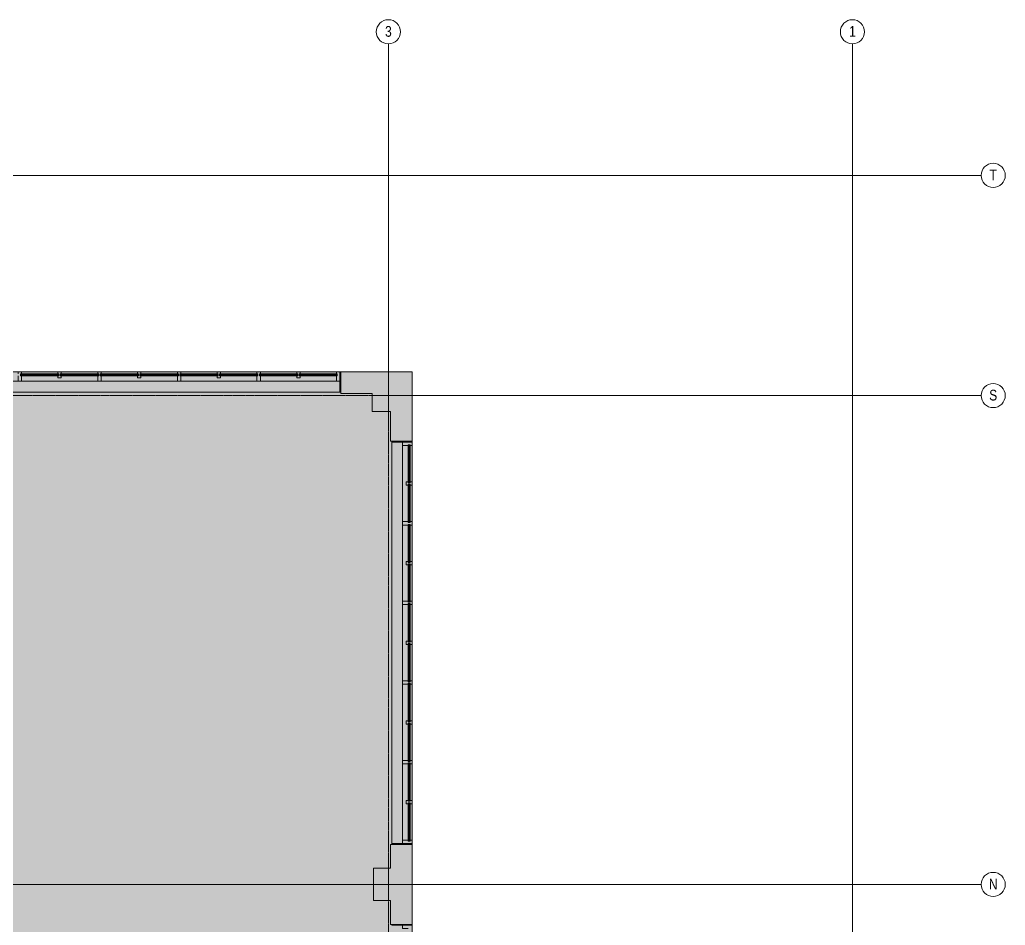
# Model space of a CAD drawing. Header units: inches. Extents: x -4451 to 2809, y -40 to 2719.
# Drawn here: x -627 to 107, y 1684 to 2359 of the extents above; entities that cross this region are included whole.
import ezdxf

# ---------------------------------------------------------------- set-up
doc = ezdxf.new("R2010")
doc.units = ezdxf.units.IN
doc.header["$MEASUREMENT"] = 0
doc.linetypes.add('IMPORT-CENTER2', pattern=[1.6875, 1.125, -0.1875, 0.1875, -0.1875])
doc.linetypes.add('IMPORT-CENTER2 _2_', pattern=[1.125, 0.75, -0.125, 0.125, -0.125])
for name, color, linetype, lineweight in [('7th Floor_dwg', 8, 'Continuous', 9), ('A-Bldg-Patt', 7, 'Continuous', 9), ('A-DETL-GENF', 92, 'Continuous', 9), ('A-DETL-THIN', 151, 'Continuous', 9), ('A-Glaz-Bldg', 7, 'Continuous', 9), ('A-Grid', 7, 'IMPORT-CENTER2', 9), ('A-Grid-Iden', 7, 'Continuous', 9), ('A-Wall-Bldg', 7, 'Continuous', 9), ('A-WALL-PATT', 111, 'Continuous', 18), ('core model_dwg', 8, 'Continuous', 9)]:
    doc.layers.add(name, color=color, linetype=linetype, lineweight=lineweight)
doc.styles.add('Arial', font='arial.ttf', dxfattribs={"width": 0.8, "height": 8})

# ---------------------------------------------------------------- blocks, each defined once
blk = doc.blocks.new('7th Floor_dwg-6970059-Level 07 DEMOLITION PLAN')
at = {"layer": 'A-Bldg-Patt'}
for points in [[(-350.47, 2045.08), (-334.47, 2045.08), (-334.47, 2096.71), (-387.53, 2096.71), (-387.53, 2080.71), (-364.09, 2080.71), (-364.09, 2067.08), (-350.47, 2067.08)], [(-341.1, 1685.08), (-334.47, 1685.08), (-334.47, 1744.71), (-350.47, 1744.71), (-350.47, 1726.9), (-363.09, 1726.9), (-363.09, 1702.9), (-350.47, 1702.9), (-350.47, 1685.08)]]:
    blk.add_hatch(color=256, dxfattribs=at).paths.add_polyline_path(points, flags=0)
at = {"layer": 'A-Glaz-Bldg'}
for p, q in [((-388.15, 2096.71), (-687.28, 2096.71)), ((-626.21, 2094.83), (-597.61, 2094.83)), ((-626.21, 2094.08), (-597.61, 2094.08)), ((-567.88, 2094.83), (-596.48, 2094.83)), ((-567.88, 2094.08), (-596.48, 2094.08)), ((-538.28, 2094.83), (-566.82, 2094.83)), ((-538.28, 2094.08), (-566.82, 2094.08)), ((-508.55, 2094.83), (-537.15, 2094.83)), ((-508.55, 2094.08), (-537.15, 2094.08)), ((-478.95, 2094.83), (-507.55, 2094.83)), ((-478.95, 2094.08), (-507.55, 2094.08)), ((-449.47, 2094.83), (-477.82, 2094.83)), ((-449.47, 2094.08), (-477.82, 2094.08)), ((-419.62, 2094.83), (-448.22, 2094.83)), ((-419.62, 2094.08), (-448.22, 2094.08)), ((-390.15, 2094.83), (-418.5, 2094.83)), ((-390.15, 2094.08), (-418.5, 2094.08)), ((-390.65, 2089.71), (-684.79, 2089.71)), ((-388.15, 2081.71), (-687.28, 2081.71)), ((-349.47, 2044.46), (-349.47, 1745.33)), ((-341.47, 2041.97), (-341.47, 1747.83)), ((-337.09, 2042.47), (-337.09, 2014.12)), ((-336.34, 2042.47), (-336.34, 2014.12)), ((-334.47, 2044.46), (-334.47, 1745.33)), ((-337.09, 2012.99), (-337.09, 1984.39)), ((-336.34, 2012.99), (-336.34, 1984.39)), ((-337.09, 1983.14), (-337.09, 1954.79)), ((-336.34, 1983.14), (-336.34, 1954.79)), ((-337.09, 1953.66), (-337.09, 1925.06)), ((-336.34, 1953.66), (-336.34, 1925.06)), ((-337.09, 1924.06), (-337.09, 1895.46)), ((-336.34, 1924.06), (-336.34, 1895.46)), ((-337.09, 1894.33), (-337.09, 1865.8)), ((-336.34, 1894.33), (-336.34, 1865.8)), ((-337.09, 1864.73), (-337.09, 1836.13)), ((-336.34, 1864.73), (-336.34, 1836.13)), ((-337.09, 1806.41), (-337.09, 1835.01)), ((-336.34, 1806.41), (-336.34, 1835.01)), ((-337.09, 1805.41), (-337.09, 1776.81)), ((-336.34, 1805.41), (-336.34, 1776.81)), ((-337.09, 1747.08), (-337.09, 1775.68)), ((-336.34, 1747.08), (-336.34, 1775.68))]:
    blk.add_line(p, q, dxfattribs=at)
at = {"layer": 'A-Glaz-Bldg', "flags": 128}
for points in [[(-390.65, 2096.71), (-684.79, 2096.71), (-684.79, 2095.21)], [(-627.96, 2093.71), (-627.96, 2089.71), (-625.46, 2089.71), (-625.46, 2093.71), (-626.14, 2093.71), (-626.14, 2095.21), (-625.46, 2095.21), (-625.46, 2096.71), (-627.96, 2096.71), (-627.96, 2095.21)], [(-597.61, 2095.21), (-626.21, 2095.21), (-626.21, 2093.71), (-597.61, 2093.71)], [(-595.75, 2093.71), (-596.48, 2093.71), (-596.48, 2095.21), (-595.79, 2095.21), (-595.79, 2096.71), (-598.29, 2096.71), (-598.29, 2095.21), (-597.61, 2095.21), (-597.61, 2093.71), (-598.29, 2093.71), (-598.29, 2092.3), (-595.79, 2092.3), (-595.79, 2093.71)], [(-596.48, 2095.21), (-567.88, 2095.21), (-567.88, 2093.71), (-596.48, 2093.71)], [(-568.63, 2093.71), (-568.63, 2089.71), (-566.13, 2089.71), (-566.13, 2093.71), (-566.82, 2093.71), (-566.82, 2095.21), (-566.13, 2095.21), (-566.13, 2096.71), (-568.63, 2096.71), (-568.63, 2095.21)], [(-566.82, 2095.21), (-538.28, 2095.21), (-538.28, 2093.71), (-566.82, 2093.71)], [(-539.01, 2093.71), (-538.28, 2093.71), (-538.28, 2095.21), (-538.97, 2095.21), (-538.97, 2096.71), (-536.47, 2096.71), (-536.47, 2095.21), (-537.15, 2095.21), (-537.15, 2093.71), (-536.42, 2093.71)], [(-536.47, 2093.71), (-536.47, 2092.3), (-538.97, 2092.3), (-538.97, 2093.71)], [(-537.15, 2095.21), (-508.55, 2095.21), (-508.55, 2093.71), (-537.15, 2093.71)], [(-506.8, 2095.21), (-506.8, 2096.71), (-509.3, 2096.71), (-509.3, 2095.21)], [(-509.3, 2093.71), (-509.3, 2089.71), (-506.8, 2089.71), (-506.8, 2093.71)], [(-479.68, 2093.71), (-478.95, 2093.71), (-507.55, 2093.71), (-507.55, 2095.21), (-478.95, 2095.21), (-478.95, 2093.71)], [(-477.09, 2093.71), (-477.82, 2093.71), (-477.82, 2095.21), (-477.14, 2095.21), (-477.14, 2096.71), (-479.64, 2096.71), (-479.64, 2095.21), (-478.95, 2095.21)], [(-477.14, 2093.71), (-477.14, 2092.3), (-479.64, 2092.3), (-479.64, 2093.71)], [(-477.82, 2095.21), (-449.47, 2095.21), (-449.47, 2093.71), (-477.82, 2093.71)], [(-447.47, 2095.21), (-447.47, 2096.71), (-449.97, 2096.71), (-449.97, 2095.21)], [(-449.97, 2093.71), (-449.97, 2089.71), (-447.47, 2089.71), (-447.47, 2093.71)], [(-420.35, 2093.71), (-419.62, 2093.71), (-448.22, 2093.71), (-448.22, 2095.21), (-419.62, 2095.21), (-419.62, 2093.71)], [(-417.76, 2093.71), (-418.5, 2093.71), (-418.5, 2095.21), (-417.81, 2095.21), (-417.81, 2096.71), (-420.31, 2096.71), (-420.31, 2095.21), (-419.62, 2095.21)], [(-417.81, 2093.71), (-417.81, 2092.3), (-420.31, 2092.3), (-420.31, 2093.71)], [(-418.5, 2095.21), (-390.15, 2095.21), (-390.15, 2093.71), (-418.5, 2093.71)], [(-390.65, 2095.21), (-390.65, 2096.71), (-388.15, 2096.71), (-388.15, 2089.71), (-390.65, 2089.71), (-390.65, 2093.71)], [(-335.97, 2041.97), (-334.47, 2041.97), (-334.47, 2044.47), (-341.47, 2044.47), (-341.47, 2041.97), (-337.47, 2041.97)], [(-335.97, 2014.12), (-335.97, 2042.47), (-337.47, 2042.47), (-337.47, 2014.12)], [(-334.47, 2041.97), (-334.47, 1747.83), (-335.97, 1747.83)], [(-337.47, 2014.8), (-338.88, 2014.8), (-338.88, 2012.3), (-337.47, 2012.3)], [(-337.47, 2014.85), (-337.47, 2014.12), (-335.97, 2014.12), (-335.97, 2014.8), (-334.47, 2014.8), (-334.47, 2012.3), (-335.97, 2012.3), (-335.97, 2012.99)], [(-337.47, 2012.26), (-337.47, 2012.99), (-337.47, 1984.39), (-335.97, 1984.39), (-335.97, 2012.99), (-337.47, 2012.99)], [(-337.47, 1982.64), (-341.47, 1982.64), (-341.47, 1985.14), (-337.47, 1985.14)], [(-335.97, 1954.79), (-335.97, 1983.14), (-337.47, 1983.14), (-337.47, 1954.79)], [(-335.97, 1985.14), (-334.47, 1985.14), (-334.47, 1982.64), (-335.97, 1982.64)], [(-337.47, 1955.48), (-338.88, 1955.48), (-338.88, 1952.98), (-337.47, 1952.98)], [(-337.47, 1955.52), (-337.47, 1954.79), (-335.97, 1954.79), (-335.97, 1955.48), (-334.47, 1955.48), (-334.47, 1952.98), (-335.97, 1952.98), (-335.97, 1953.66)], [(-337.47, 1952.93), (-337.47, 1953.66), (-337.47, 1925.06), (-335.97, 1925.06), (-335.97, 1953.66), (-337.47, 1953.66)], [(-337.47, 1923.31), (-341.47, 1923.31), (-341.47, 1925.81), (-337.47, 1925.81)], [(-335.97, 1895.46), (-335.97, 1924.06), (-337.47, 1924.06), (-337.47, 1895.46)], [(-335.97, 1925.81), (-334.47, 1925.81), (-334.47, 1923.31), (-335.97, 1923.31)], [(-337.47, 1896.15), (-338.88, 1896.15), (-338.88, 1893.65), (-337.47, 1893.65)], [(-337.47, 1893.6), (-337.47, 1894.33), (-335.97, 1894.33), (-335.97, 1893.65), (-334.47, 1893.65), (-334.47, 1896.15), (-335.97, 1896.15), (-335.97, 1895.46), (-337.47, 1895.46), (-337.47, 1896.19)], [(-335.97, 1865.8), (-335.97, 1894.33), (-337.47, 1894.33), (-337.47, 1865.8)], [(-337.47, 1863.98), (-341.47, 1863.98), (-341.47, 1866.48), (-337.47, 1866.48), (-337.47, 1865.8), (-335.97, 1865.8), (-335.97, 1866.48), (-334.47, 1866.48), (-334.47, 1863.98), (-335.97, 1863.98)], [(-335.97, 1836.13), (-335.97, 1864.73), (-337.47, 1864.73), (-337.47, 1836.13)], [(-337.47, 1836.86), (-337.47, 1836.13), (-335.97, 1836.13), (-335.97, 1836.82), (-334.47, 1836.82), (-334.47, 1834.32), (-335.97, 1834.32), (-335.97, 1835.01), (-337.47, 1835.01), (-337.47, 1834.32), (-338.88, 1834.32), (-338.88, 1836.82), (-337.47, 1836.82)], [(-335.97, 1835.01), (-335.97, 1806.41), (-337.47, 1806.41), (-337.47, 1835.01)], [(-337.47, 1804.66), (-341.47, 1804.66), (-341.47, 1807.16), (-337.47, 1807.16), (-337.47, 1806.47), (-335.97, 1806.47), (-335.97, 1807.16), (-334.47, 1807.16), (-334.47, 1804.66), (-335.97, 1804.66)], [(-335.97, 1776.81), (-335.97, 1805.41), (-337.47, 1805.41), (-337.47, 1776.81)], [(-337.47, 1777.54), (-337.47, 1776.81), (-335.97, 1776.81), (-335.97, 1777.49), (-334.47, 1777.49), (-334.47, 1774.99), (-335.97, 1774.99), (-335.97, 1775.68), (-337.47, 1775.68), (-337.47, 1774.99), (-338.88, 1774.99), (-338.88, 1777.49), (-337.47, 1777.49)], [(-335.97, 1775.68), (-335.97, 1747.08), (-337.47, 1747.08), (-337.47, 1775.68)], [(-334.47, 1747.83), (-334.47, 1745.33), (-341.47, 1745.33), (-341.47, 1747.83), (-337.47, 1747.83)], [(-334.47, 1681.97), (-334.47, 1684.47), (-341.47, 1684.47), (-341.47, 1681.97), (-337.47, 1681.97)]]:
    blk.add_lwpolyline(points, dxfattribs=at)
at = {"layer": 'A-Grid'}
for p, q in [((-352.09, 2096.71), (-352.09, 2341.04)), ((-6.47, 1037.9), (-6.47, 2341.04)), ((89.38, 2243.08), (-2865.72, 2243.08)), ((-352.09, 2067.08), (-352.09, 2096.71)), ((-364.09, 2079.08), (-705.72, 2079.08)), ((-334.47, 2079.08), (-364.09, 2079.08)), ((89.38, 2079.08), (-334.47, 2079.08)), ((-352.09, 1726.9), (-352.09, 2067.08)), ((-352.09, 1702.9), (-352.09, 1726.9)), ((-363.09, 1714.9), (-672.38, 1714.9)), ((-334.47, 1714.9), (-363.09, 1714.9)), ((89.38, 1714.9), (-334.47, 1714.9)), ((-352.09, 1366.9), (-352.09, 1702.9))]:
    blk.add_line(p, q, dxfattribs=at)
at = {"layer": 'A-Grid-Iden'}
for centre in [(-352.09, 2350.04), (-6.47, 2350.04), (98.38, 2243.08), (98.38, 2079.08), (98.38, 1714.9)]:
    blk.add_circle(centre, 9, dxfattribs=at)
at = {"layer": 'A-Wall-Bldg'}
for p, q in [((-387.53, 2080.71), (-387.53, 2096.71)), ((-387.53, 2096.71), (-334.47, 2096.71)), ((-334.47, 2096.71), (-387.53, 2096.71)), ((-387.53, 2096.71), (-387.53, 2080.71)), ((-334.47, 2096.71), (-334.47, 2045.08)), ((-387.53, 2080.71), (-364.09, 2080.71)), ((-364.09, 2080.71), (-364.09, 2067.08)), ((-364.09, 2067.08), (-364.09, 2080.71)), ((-364.09, 2067.08), (-350.47, 2067.08)), ((-350.47, 2067.08), (-364.09, 2067.08)), ((-350.47, 2067.08), (-350.47, 2045.08)), ((-350.47, 2045.08), (-350.47, 2067.08)), ((-350.47, 2045.08), (-334.47, 2045.08)), ((-334.47, 2045.08), (-350.47, 2045.08)), ((-334.47, 2045.08), (-349.47, 2045.08)), ((-349.47, 2045.08), (-349.47, 2044.46)), ((-334.47, 1744.71), (-350.47, 1744.71)), ((-350.47, 1744.71), (-350.47, 1726.9)), ((-350.47, 1726.9), (-350.47, 1744.71)), ((-350.47, 1744.71), (-334.47, 1744.71)), ((-349.47, 1744.71), (-334.47, 1744.71)), ((-334.47, 1744.71), (-334.47, 1745.33)), ((-334.47, 1744.71), (-334.47, 1685.08)), ((-363.09, 1702.9), (-363.09, 1726.9)), ((-363.09, 1726.9), (-350.47, 1726.9)), ((-363.09, 1726.9), (-363.09, 1702.9)), ((-350.47, 1702.9), (-363.09, 1702.9)), ((-350.47, 1702.9), (-350.47, 1685.08)), ((-350.47, 1685.08), (-350.47, 1702.9)), ((-350.47, 1685.08), (-334.47, 1685.08)), ((-334.47, 1685.08), (-350.47, 1685.08)), ((-334.47, 1685.08), (-349.47, 1685.08)), ((-349.47, 1685.08), (-349.47, 1684.46))]:
    blk.add_line(p, q, dxfattribs=at)
at = {"layer": 'A-Wall-Bldg', "flags": 128}
for points in [[(-387.53, 2081.71), (-388.15, 2081.71), (-388.15, 2096.71), (-387.53, 2096.71)], [(-387.53, 2096.71), (-334.47, 2096.71), (-334.47, 2045.08), (-350.47, 2045.08), (-350.47, 2067.08), (-364.09, 2067.08), (-364.09, 2080.71), (-387.53, 2080.71), (-387.53, 2096.71), (-387.53, 2081.71)], [(-334.47, 2045.08), (-334.47, 2096.71), (-387.53, 2096.71), (-387.53, 2080.71), (-364.09, 2080.71), (-387.53, 2080.71)], [(-364.09, 2080.71), (-364.09, 2067.08), (-350.47, 2067.08), (-350.47, 2045.08), (-334.47, 2045.08), (-334.47, 2096.71)], [(-349.47, 2044.46), (-334.47, 2044.46), (-334.47, 2045.08)], [(-363.09, 1702.9), (-350.47, 1702.9), (-350.47, 1685.08), (-334.47, 1685.08), (-334.47, 1744.71)], [(-334.47, 1685.08), (-334.47, 1744.71), (-350.47, 1744.71), (-350.47, 1726.9), (-363.09, 1726.9)], [(-334.47, 1745.33), (-349.47, 1745.33), (-349.47, 1744.71)], [(-350.47, 1726.9), (-363.09, 1726.9), (-363.09, 1702.9), (-350.47, 1702.9)], [(-349.47, 1684.46), (-334.47, 1684.46), (-334.47, 1685.08)]]:
    blk.add_lwpolyline(points, dxfattribs=at)
blk.add_lwpolyline([(-334.47, 1744.71), (-334.47, 1685.08), (-350.47, 1685.08), (-350.47, 1702.9), (-363.09, 1702.9), (-363.09, 1726.9), (-350.47, 1726.9), (-350.47, 1744.71)], close=True, dxfattribs=at)
at = {"layer": 'A-WALL-PATT', "color": 7, "lineweight": 9}
for p, q in [((-388.15, 2081.71), (-388.15, 2096.71)), ((-387.53, 2081.71), (-387.53, 2096.71)), ((-349.47, 2045.08), (-334.47, 2045.08)), ((-349.47, 2044.46), (-334.47, 2044.46)), ((-349.47, 1745.33), (-334.47, 1745.33)), ((-349.47, 1744.71), (-334.47, 1744.71)), ((-349.47, 1685.08), (-334.47, 1685.08))]:
    blk.add_line(p, q, dxfattribs=at)
at = {"layer": 'A-Grid-Iden', "char_height": 8, "attachment_point": 2, "line_spacing_factor": 0.941778, "style": 'Arial'}
for s, insert, width in [('3', (-352.09, 2354.34), 5.8763), ('1', (-6.47, 2354.34), 5.8763), ('T', (98.38, 2247.38), 6.4639), ('S', (98.38, 2083.38), 7.0516), ('N', (98.38, 1719.19), 7.6392)]:
    blk.add_mtext(s, dxfattribs=dict(at, insert=insert, width=width))
blk = doc.blocks.new('core model_dwg_1300 Eye - 5th Floor-6996771-Level 07 DEMOLITION PLAN')
at = {"layer": 'A-Glaz-Bldg'}
for p, q in [((-388.15, 2096.71), (-687.28, 2096.71)), ((-626.21, 2094.83), (-597.61, 2094.83)), ((-626.21, 2094.08), (-597.61, 2094.08)), ((-567.88, 2094.83), (-596.48, 2094.83)), ((-567.88, 2094.08), (-596.48, 2094.08)), ((-538.28, 2094.83), (-566.82, 2094.83)), ((-538.28, 2094.08), (-566.82, 2094.08)), ((-508.55, 2094.83), (-537.15, 2094.83)), ((-508.55, 2094.08), (-537.15, 2094.08)), ((-478.95, 2094.83), (-507.55, 2094.83)), ((-478.95, 2094.08), (-507.55, 2094.08)), ((-449.47, 2094.83), (-477.82, 2094.83)), ((-449.47, 2094.08), (-477.82, 2094.08)), ((-419.62, 2094.83), (-448.22, 2094.83)), ((-419.62, 2094.08), (-448.22, 2094.08)), ((-390.15, 2094.83), (-418.5, 2094.83)), ((-390.15, 2094.08), (-418.5, 2094.08)), ((-390.65, 2089.71), (-684.79, 2089.71)), ((-388.15, 2081.71), (-687.28, 2081.71)), ((-349.47, 2044.46), (-349.47, 1745.33)), ((-341.47, 2041.97), (-341.47, 1747.83)), ((-337.09, 2042.47), (-337.09, 2014.12)), ((-336.34, 2042.47), (-336.34, 2014.12)), ((-334.47, 2044.46), (-334.47, 1745.33)), ((-337.09, 2012.99), (-337.09, 1984.39)), ((-336.34, 2012.99), (-336.34, 1984.39)), ((-337.09, 1983.14), (-337.09, 1954.79)), ((-336.34, 1983.14), (-336.34, 1954.79)), ((-337.09, 1953.66), (-337.09, 1925.06)), ((-336.34, 1953.66), (-336.34, 1925.06)), ((-337.09, 1924.06), (-337.09, 1895.46)), ((-336.34, 1924.06), (-336.34, 1895.46)), ((-337.09, 1894.33), (-337.09, 1865.8)), ((-336.34, 1894.33), (-336.34, 1865.8)), ((-337.09, 1864.73), (-337.09, 1836.13)), ((-336.34, 1864.73), (-336.34, 1836.13)), ((-337.09, 1806.41), (-337.09, 1835.01)), ((-336.34, 1806.41), (-336.34, 1835.01)), ((-337.09, 1805.41), (-337.09, 1776.81)), ((-336.34, 1805.41), (-336.34, 1776.81)), ((-337.09, 1747.08), (-337.09, 1775.68)), ((-336.34, 1747.08), (-336.34, 1775.68))]:
    blk.add_line(p, q, dxfattribs=at)
at = {"layer": 'A-Glaz-Bldg', "flags": 128}
for points in [[(-390.65, 2096.71), (-684.79, 2096.71), (-684.79, 2095.21)], [(-627.96, 2093.71), (-627.96, 2089.71), (-625.46, 2089.71), (-625.46, 2093.71), (-626.14, 2093.71), (-626.14, 2095.21), (-625.46, 2095.21), (-625.46, 2096.71), (-627.96, 2096.71), (-627.96, 2095.21)], [(-597.61, 2095.21), (-626.21, 2095.21), (-626.21, 2093.71), (-597.61, 2093.71)], [(-595.79, 2093.71), (-595.79, 2092.3), (-598.29, 2092.3), (-598.29, 2093.71), (-597.61, 2093.71), (-597.61, 2095.21), (-598.29, 2095.21), (-598.29, 2096.71), (-595.79, 2096.71), (-595.79, 2095.21), (-596.48, 2095.21), (-596.48, 2093.71), (-595.75, 2093.71)], [(-596.48, 2095.21), (-567.88, 2095.21), (-567.88, 2093.71), (-596.48, 2093.71)], [(-568.63, 2093.71), (-568.63, 2089.71), (-566.13, 2089.71), (-566.13, 2093.71), (-566.82, 2093.71), (-566.82, 2095.21), (-566.13, 2095.21), (-566.13, 2096.71), (-568.63, 2096.71), (-568.63, 2095.21)], [(-566.82, 2095.21), (-538.28, 2095.21), (-538.28, 2093.71), (-566.82, 2093.71)], [(-539.01, 2093.71), (-538.28, 2093.71), (-538.28, 2095.21), (-538.97, 2095.21), (-538.97, 2096.71), (-536.47, 2096.71), (-536.47, 2095.21), (-537.15, 2095.21), (-537.15, 2093.71), (-536.42, 2093.71)], [(-536.47, 2093.71), (-536.47, 2092.3), (-538.97, 2092.3), (-538.97, 2093.71)], [(-537.15, 2095.21), (-508.55, 2095.21), (-508.55, 2093.71), (-537.15, 2093.71)], [(-506.8, 2095.21), (-506.8, 2096.71), (-509.3, 2096.71), (-509.3, 2095.21)], [(-509.3, 2093.71), (-509.3, 2089.71), (-506.8, 2089.71), (-506.8, 2093.71)], [(-479.68, 2093.71), (-478.95, 2093.71), (-507.55, 2093.71), (-507.55, 2095.21), (-478.95, 2095.21), (-478.95, 2093.71)], [(-477.09, 2093.71), (-477.82, 2093.71), (-477.82, 2095.21), (-477.14, 2095.21), (-477.14, 2096.71), (-479.64, 2096.71), (-479.64, 2095.21), (-478.95, 2095.21)], [(-477.14, 2093.71), (-477.14, 2092.3), (-479.64, 2092.3), (-479.64, 2093.71)], [(-477.82, 2095.21), (-449.47, 2095.21), (-449.47, 2093.71), (-477.82, 2093.71)], [(-447.47, 2095.21), (-447.47, 2096.71), (-449.97, 2096.71), (-449.97, 2095.21)], [(-449.97, 2093.71), (-449.97, 2089.71), (-447.47, 2089.71), (-447.47, 2093.71)], [(-420.35, 2093.71), (-419.62, 2093.71), (-448.22, 2093.71), (-448.22, 2095.21), (-419.62, 2095.21), (-419.62, 2093.71)], [(-417.76, 2093.71), (-418.5, 2093.71), (-418.5, 2095.21), (-417.81, 2095.21), (-417.81, 2096.71), (-420.31, 2096.71), (-420.31, 2095.21), (-419.62, 2095.21)], [(-417.81, 2093.71), (-417.81, 2092.3), (-420.31, 2092.3), (-420.31, 2093.71)], [(-418.5, 2095.21), (-390.15, 2095.21), (-390.15, 2093.71), (-418.5, 2093.71)], [(-390.65, 2095.21), (-390.65, 2096.71), (-388.15, 2096.71), (-388.15, 2089.71), (-390.65, 2089.71), (-390.65, 2093.71)], [(-335.97, 2041.97), (-334.47, 2041.97), (-334.47, 2044.47), (-341.47, 2044.47), (-341.47, 2041.97), (-337.47, 2041.97)], [(-335.97, 2014.12), (-335.97, 2042.47), (-337.47, 2042.47), (-337.47, 2014.12)], [(-334.47, 2041.97), (-334.47, 1747.83), (-335.97, 1747.83)], [(-337.47, 2014.8), (-338.88, 2014.8), (-338.88, 2012.3), (-337.47, 2012.3)], [(-337.47, 2014.85), (-337.47, 2014.12), (-335.97, 2014.12), (-335.97, 2014.8), (-334.47, 2014.8), (-334.47, 2012.3), (-335.97, 2012.3), (-335.97, 2012.99)], [(-337.47, 2012.26), (-337.47, 2012.99), (-337.47, 1984.39), (-335.97, 1984.39), (-335.97, 2012.99), (-337.47, 2012.99)], [(-337.47, 1982.64), (-341.47, 1982.64), (-341.47, 1985.14), (-337.47, 1985.14)], [(-335.97, 1954.79), (-335.97, 1983.14), (-337.47, 1983.14), (-337.47, 1954.79)], [(-335.97, 1985.14), (-334.47, 1985.14), (-334.47, 1982.64), (-335.97, 1982.64)], [(-337.47, 1955.48), (-338.88, 1955.48), (-338.88, 1952.98), (-337.47, 1952.98)], [(-337.47, 1955.52), (-337.47, 1954.79), (-335.97, 1954.79), (-335.97, 1955.48), (-334.47, 1955.48), (-334.47, 1952.98), (-335.97, 1952.98), (-335.97, 1953.66)], [(-337.47, 1952.93), (-337.47, 1953.66), (-337.47, 1925.06), (-335.97, 1925.06), (-335.97, 1953.66), (-337.47, 1953.66)], [(-337.47, 1923.31), (-341.47, 1923.31), (-341.47, 1925.81), (-337.47, 1925.81)], [(-335.97, 1895.46), (-335.97, 1924.06), (-337.47, 1924.06), (-337.47, 1895.46)], [(-335.97, 1925.81), (-334.47, 1925.81), (-334.47, 1923.31), (-335.97, 1923.31)], [(-337.47, 1896.15), (-338.88, 1896.15), (-338.88, 1893.65), (-337.47, 1893.65)], [(-337.47, 1893.6), (-337.47, 1894.33), (-335.97, 1894.33), (-335.97, 1893.65), (-334.47, 1893.65), (-334.47, 1896.15), (-335.97, 1896.15), (-335.97, 1895.46), (-337.47, 1895.46), (-337.47, 1896.19)], [(-335.97, 1865.8), (-335.97, 1894.33), (-337.47, 1894.33), (-337.47, 1865.8)], [(-337.47, 1863.98), (-341.47, 1863.98), (-341.47, 1866.48), (-337.47, 1866.48), (-337.47, 1865.8), (-335.97, 1865.8), (-335.97, 1866.48), (-334.47, 1866.48), (-334.47, 1863.98), (-335.97, 1863.98)], [(-335.97, 1836.13), (-335.97, 1864.73), (-337.47, 1864.73), (-337.47, 1836.13)], [(-337.47, 1836.82), (-338.88, 1836.82), (-338.88, 1834.32), (-337.47, 1834.32), (-337.47, 1835.01), (-335.97, 1835.01), (-335.97, 1834.32), (-334.47, 1834.32), (-334.47, 1836.82), (-335.97, 1836.82), (-335.97, 1836.13), (-337.47, 1836.13), (-337.47, 1836.86)], [(-335.97, 1835.01), (-335.97, 1806.41), (-337.47, 1806.41), (-337.47, 1835.01)], [(-337.47, 1804.66), (-341.47, 1804.66), (-341.47, 1807.16), (-337.47, 1807.16), (-337.47, 1806.47), (-335.97, 1806.47), (-335.97, 1807.16), (-334.47, 1807.16), (-334.47, 1804.66), (-335.97, 1804.66)], [(-335.97, 1776.81), (-335.97, 1805.41), (-337.47, 1805.41), (-337.47, 1776.81)], [(-337.47, 1777.49), (-338.88, 1777.49), (-338.88, 1774.99), (-337.47, 1774.99), (-337.47, 1775.68), (-335.97, 1775.68), (-335.97, 1774.99), (-334.47, 1774.99), (-334.47, 1777.49), (-335.97, 1777.49), (-335.97, 1776.81), (-337.47, 1776.81), (-337.47, 1777.54)], [(-335.97, 1775.68), (-335.97, 1747.08), (-337.47, 1747.08), (-337.47, 1775.68)], [(-334.47, 1747.83), (-334.47, 1745.33), (-341.47, 1745.33), (-341.47, 1747.83), (-337.47, 1747.83)], [(-334.47, 1681.97), (-334.47, 1684.47), (-341.47, 1684.47), (-341.47, 1681.97), (-337.47, 1681.97)]]:
    blk.add_lwpolyline(points, dxfattribs=at)
at = {"layer": 'A-Grid', "linetype": 'IMPORT-CENTER2 _2_'}
for p, q in [((-352.09, 862.21), (-352.09, 2341.04)), ((-6.47, 1037.9), (-6.47, 2341.04)), ((89.38, 2243.08), (-3725.57, 2243.08)), ((89.38, 2079.08), (-2865.66, 2079.08)), ((89.38, 1714.9), (-672.38, 1714.9))]:
    blk.add_line(p, q, dxfattribs=at)
at = {"layer": 'A-Grid-Iden'}
for centre in [(-352.09, 2350.04), (-6.47, 2350.04), (98.38, 2243.08), (98.38, 2079.08), (98.38, 1714.9)]:
    blk.add_circle(centre, 9, dxfattribs=at)
at = {"layer": 'A-Wall-Bldg'}
for p, q in [((-334.47, 2096.71), (-334.47, 2045.08)), ((-387.53, 2080.71), (-364.09, 2080.71)), ((-364.09, 2067.08), (-350.47, 2067.08)), ((-350.47, 2045.08), (-350.47, 2067.08)), ((-350.47, 2067.08), (-350.47, 2045.08)), ((-350.47, 2045.08), (-334.47, 2045.08)), ((-334.47, 2045.08), (-350.47, 2045.08)), ((-350.47, 1744.71), (-350.47, 1726.9)), ((-350.47, 1726.9), (-363.09, 1726.9)), ((-350.47, 1702.9), (-363.09, 1702.9))]:
    blk.add_line(p, q, dxfattribs=at)
at = {"layer": 'A-Wall-Bldg', "flags": 128}
for points in [[(-387.53, 2080.71), (-387.53, 2096.71), (-334.47, 2096.71), (-334.47, 2045.08)], [(-334.47, 2096.71), (-387.53, 2096.71), (-387.53, 2080.71), (-364.09, 2080.71), (-364.09, 2067.08)], [(-350.47, 2067.08), (-364.09, 2067.08), (-364.09, 2080.71)], [(-334.47, 1744.71), (-350.47, 1744.71), (-350.47, 1726.9), (-363.09, 1726.9), (-363.09, 1702.9)], [(-350.47, 1744.71), (-334.47, 1744.71), (-334.47, 1685.08), (-350.47, 1685.08)], [(-350.47, 1702.9), (-350.47, 1685.08), (-334.47, 1685.08), (-334.47, 1744.71)], [(-350.47, 1685.08), (-350.47, 1702.9), (-363.09, 1702.9), (-363.09, 1726.9)]]:
    blk.add_lwpolyline(points, dxfattribs=at)
for points in [[(-334.47, 1745.33), (-349.47, 1745.33), (-349.47, 1744.71), (-334.47, 1744.71)], [(-349.47, 1684.46), (-334.47, 1684.46), (-334.47, 1685.08), (-349.47, 1685.08)]]:
    blk.add_lwpolyline(points, close=True, dxfattribs=at)
at = {"layer": 'A-WALL-PATT', "color": 7, "lineweight": 9}
for p, q in [((-349.47, 1745.33), (-334.47, 1745.33)), ((-334.47, 1744.71), (-349.47, 1744.71)), ((-349.47, 1685.08), (-334.47, 1685.08))]:
    blk.add_line(p, q, dxfattribs=at)
at = {"layer": 'A-Grid-Iden', "char_height": 8, "attachment_point": 2, "line_spacing_factor": 0.941778, "style": 'Arial'}
for s, insert, width in [('3', (-352.09, 2354.34), 5.8763), ('1', (-6.47, 2354.34), 5.8763), ('T', (98.38, 2247.38), 6.4639), ('S', (98.38, 2083.38), 7.0516), ('N', (98.38, 1719.19), 7.6392)]:
    blk.add_mtext(s, dxfattribs=dict(at, insert=insert, width=width))
blk = doc.blocks.new('core model_dwg-6996768-Level 07 DEMOLITION PLAN')
blk.add_blockref('core model_dwg_1300 Eye - 5th Floor-6996771-Level 07 DEMOLITION PLAN', (0, 0))

msp = doc.modelspace()

# ---------------------------------------------------------------- hatches: boundary and pattern name
at = {"layer": 'A-DETL-GENF'}
h = msp.add_hatch(color=9, dxfattribs=at)
h.paths.add_polyline_path([(-46.99, 364.9), (17.53, 364.9), (17.53, 682.08), (1.53, 682.08), (1.53, 699.9), (-11.09, 699.9), (-11.09, 723.9), (1.53, 723.9), (1.53, 741.71), (17.53, 741.71), (17.53, 1043.71), (-295.09, 1043.71), (-295.09, 1026.58), (-295.24, 1026.23), (-295.59, 1026.08), (-336.59, 1026.08), (-336.59, 1010.58), (-367.41, 1010.58), (-367.41, 1041.58), (-352.09, 1041.58), (-352.09, 1083.08), (-334.47, 1083.08), (-334.47, 1325.08), (-350.47, 1325.08), (-350.47, 1342.9), (-363.09, 1342.9), (-363.09, 1366.9), (-350.47, 1366.9), (-350.47, 1384.71), (-334.47, 1384.71), (-334.47, 1685.08), (-350.47, 1685.08), (-350.47, 1702.9), (-363.09, 1702.9), (-363.09, 1726.9), (-350.47, 1726.9), (-350.47, 1744.71), (-334.47, 1744.71), (-334.47, 2045.08), (-350.47, 2045.08), (-350.47, 2067.08), (-364.09, 2067.08), (-364.09, 2080.71), (-387.53, 2080.71), (-387.53, 2096.71), (-687.9, 2096.71), (-687.9, 1934.23), (-653.72, 1934.23), (-653.72, 1008.9), (-717.72, 1008.9), (-717.72, 1012.9), (-657.72, 1012.9), (-657.72, 1930.23), (-691.9, 1930.23), (-691.9, 2080.71), (-705.72, 2080.71), (-705.72, 2068.08), (-729.72, 2068.08), (-729.72, 2080.71), (-747.53, 2080.71), (-747.53, 2096.71), (-1047.9, 2096.71), (-1047.9, 2080.71), (-1065.72, 2080.71), (-1065.72, 2068.08), (-1089.72, 2068.08), (-1089.72, 2080.71), (-1107.53, 2080.71), (-1107.53, 2096.71), (-1414.47, 2096.71), (-1414.47, 2080.71), (-1437.9, 2080.71), (-1437.9, 2061.08), (-1467.53, 2061.08), (-1467.53, 1854.9), (-2127.9, 1854.9), (-2127.9, 2061.08), (-2157.53, 2061.08), (-2157.53, 2080.71), (-2180.97, 2080.71), (-2180.97, 2096.71), (-2487.9, 2096.71), (-2487.9, 2080.71), (-2505.72, 2080.71), (-2505.72, 2068.08), (-2529.72, 2068.08), (-2529.72, 2080.71), (-2547.53, 2080.71), (-2547.53, 2096.71), (-2860.09, 2096.71), (-2860.09, 2260.21), (-3613.29, 2260.21), (-3613.29, 1886.27), (-3565.29, 1886.27), (-3565.29, 1702.15), (-3538.29, 1702.15), (-3538.29, 1641.65), (-3565.29, 1641.65), (-3565.29, 1462.15), (-3538.29, 1462.15), (-3538.29, 1401.65), (-3565.29, 1401.65), (-3565.29, 1222.15), (-3538.29, 1222.15), (-3538.29, 1161.65), (-3565.29, 1161.65), (-3565.29, 982.15), (-3538.29, 982.15), (-3538.29, 921.65), (-3565.29, 921.65), (-3565.29, 737.52), (-3613.29, 737.52), (-3613.29, 364.9), (-3212.09, 364.9), (-3212.09, 412.9), (-3027.97, 412.9), (-3027.97, 439.9), (-2967.47, 439.9), (-2967.47, 412.9), (-2787.97, 412.9), (-2787.97, 439.9), (-2727.47, 439.9), (-2727.47, 412.9), (-2547.97, 412.9), (-2547.97, 439.9), (-2487.47, 439.9), (-2487.47, 412.9), (-2307.97, 412.9), (-2307.97, 439.9), (-2247.47, 439.9), (-2247.47, 412.9), (-2067.97, 412.9), (-2067.97, 439.9), (-2007.47, 439.9), (-2007.47, 412.9), (-1827.97, 412.9), (-1827.97, 439.9), (-1767.47, 439.9), (-1767.47, 412.9), (-1587.97, 412.9), (-1587.97, 439.9), (-1527.47, 439.9), (-1527.47, 412.9), (-1347.97, 412.9), (-1347.97, 439.9), (-1287.47, 439.9), (-1287.47, 412.9), (-1107.97, 412.9), (-1107.97, 439.9), (-1047.47, 439.9), (-1047.47, 412.9), (-867.97, 412.9), (-867.97, 439.9), (-807.47, 439.9), (-807.47, 412.9), (-627.97, 412.9), (-627.97, 439.9), (-567.47, 439.9), (-567.47, 412.9), (-383.34, 412.9), (-383.34, 364.9), (-48.49, 364.9)], flags=0)
h.paths.add_polyline_path([(-3584.77, 369.4), (-3608.77, 369.4), (-3608.77, 393.4), (-3584.77, 393.4), (-3584.77, 378.52)], flags=0)
h.paths.add_polyline_path([(-10.97, 376.27), (-10.97, 400.27), (13.03, 400.27), (13.03, 376.27)], flags=0)
h.paths.add_polyline_path([(-345.72, 378.52), (-369.72, 378.52), (-369.72, 429.9), (-345.72, 429.9), (-345.72, 408.39)], flags=0)
h.paths.add_polyline_path([(-3249.72, 378.52), (-3249.72, 429.9), (-3225.72, 429.9), (-3225.72, 378.52)], flags=0)
h.paths.add_polyline_path([(-3599.66, 699.9), (-3599.66, 723.9), (-3548.29, 723.9), (-3548.29, 699.9), (-3570.14, 699.9)], flags=0)
h.paths.add_polyline_path([(-345.72, 778.9), (-369.72, 778.9), (-369.72, 802.9), (-345.72, 802.9)], flags=0)
h.paths.add_polyline_path([(-1799.72, 778.9), (-1809.72, 778.9), (-1809.72, 802.9), (-1785.72, 802.9), (-1785.72, 778.9), (-1795.72, 778.9)], flags=0)
h.paths.add_polyline_path([(-1569.72, 778.9), (-1569.72, 802.9), (-1545.72, 802.9), (-1545.72, 778.9)], flags=0)
h.paths.add_polyline_path([(-2517.72, 778.9), (-2541.72, 778.9), (-2541.72, 802.9), (-2517.72, 802.9)], flags=0)
h.paths.add_polyline_path([(-2877.72, 778.9), (-2877.72, 802.9), (-2853.72, 802.9), (-2853.72, 778.9)], flags=0)
h.paths.add_polyline_path([(-2049.72, 778.9), (-2049.72, 802.9), (-2025.72, 802.9), (-2025.72, 778.9)], flags=0)
h.paths.add_polyline_path([(-741.72, 778.9), (-741.72, 802.9), (-717.72, 802.9), (-717.72, 778.9)], flags=0)
h.paths.add_polyline_path([(-1321.72, 778.9), (-1321.72, 802.9), (-1297.72, 802.9), (-1297.72, 778.9)], flags=0)
h.paths.add_polyline_path([(-2297.72, 778.9), (-2297.72, 802.9), (-2273.72, 802.9), (-2273.72, 778.9)], flags=0)
h.paths.add_polyline_path([(-1053.72, 778.9), (-1077.72, 778.9), (-1077.72, 802.9), (-1053.72, 802.9)], flags=0)
h.paths.add_polyline_path([(-3211.97, 778.9), (-3211.97, 802.9), (-3187.97, 802.9), (-3187.97, 778.9)], flags=0)
h.paths.add_polyline_path([(-2541.72, 941.4), (-2877.72, 941.4), (-2877.72, 1015.27), (-2878.47, 1015.27), (-2878.47, 1016.77), (-2876.97, 1016.77), (-2876.97, 1017.27), (-2875.47, 1017.27), (-2875.47, 1016.77), (-2873.47, 1016.77), (-2873.47, 1015.27), (-2874.22, 1015.27), (-2874.22, 1012.9), (-2850.22, 1012.9), (-2850.22, 988.9), (-2874.22, 988.9), (-2874.22, 944.9), (-2748.22, 944.9), (-2748.22, 1072.9), (-2874.22, 1072.9), (-2874.22, 1054.52), (-2873.47, 1054.52), (-2873.47, 1053.02), (-2875.47, 1053.02), (-2875.47, 1052.52), (-2876.97, 1052.52), (-2876.97, 1053.02), (-2878.47, 1053.02), (-2878.47, 1054.52), (-2877.72, 1054.52), (-2877.72, 1080.9), (-2517.72, 1080.9), (-2517.72, 941.4), (-2529.72, 941.4)], flags=0)
h.paths.add_polyline_path([(-2541.72, 944.9), (-2529.72, 944.9), (-2529.72, 967.9), (-2532.47, 967.9), (-2532.47, 972.4), (-2735.97, 972.4), (-2735.97, 945.15), (-2736.22, 945.15), (-2736.22, 944.9), (-2735.97, 944.9)], flags=0)
h.paths.add_polyline_path([(-847.22, 945.15), (-859.47, 945.15), (-859.47, 981.15), (-847.22, 981.15), (-847.22, 955.77)], flags=0)
h.paths.add_polyline_path([(-1075.22, 967.9), (-1075.22, 1003.9), (-1062.97, 1003.9), (-1062.97, 967.9)], flags=0)
h.paths.add_polyline_path([(-2532.47, 975.9), (-2532.47, 1003.9), (-2529.72, 1003.9), (-2529.72, 1042.4), (-2532.47, 1042.4), (-2532.47, 1072.9), (-2735.97, 1072.9), (-2735.97, 1036.9), (-2736.22, 1036.9), (-2736.22, 981.15), (-2735.97, 981.15), (-2735.97, 975.9), (-2693.6, 975.9)], flags=0)
h.paths.add_polyline_path([(-745.22, 988.9), (-745.22, 1012.9), (-721.22, 1012.9), (-721.22, 988.9)], flags=0)
h.paths.add_polyline_path([(-1321.72, 1012.9), (-1321.72, 1018.9), (-1329.72, 1018.9), (-1329.72, 1038.9), (-1545.72, 1038.9), (-1545.72, 1018.9), (-1569.72, 1018.9), (-1569.72, 1038.9), (-1785.72, 1038.9), (-1785.72, 1018.9), (-1809.72, 1018.9), (-1809.72, 1042.9), (-1799.72, 1042.9), (-1799.72, 1402.9), (-1809.72, 1402.9), (-1809.72, 1426.9), (-1799.72, 1426.9), (-1799.72, 1790.9), (-1795.72, 1790.9), (-1795.72, 1426.9), (-1785.72, 1426.9), (-1785.72, 1402.9), (-1795.72, 1402.9), (-1795.72, 1042.9), (-1141.72, 1042.9), (-1141.72, 1119.4), (-1137.72, 1119.4), (-1137.72, 1038.9), (-1305.72, 1038.9), (-1305.72, 1036.9), (-1297.72, 1036.9), (-1297.72, 1012.9), (-1305.72, 1012.9)], flags=0)
h.paths.add_polyline_path([(-1.41, 1013.9), (-10.97, 1013.9), (-10.97, 1037.9), (13.03, 1037.9), (13.03, 1013.9), (1.53, 1013.9)], flags=0)
h.paths.add_polyline_path([(-2289.72, 1018.9), (-2289.72, 1042.9), (-2265.72, 1042.9), (-2265.72, 1018.9), (-2273.72, 1018.9)], flags=0)
h.paths.add_polyline_path([(-2049.72, 1018.9), (-2049.72, 1042.9), (-2025.72, 1042.9), (-2025.72, 1018.9)], flags=0)
h.paths.add_polyline_path([(-3187.97, 1018.9), (-3211.97, 1018.9), (-3211.97, 1042.9), (-3187.97, 1042.9)], flags=0)
h.paths.add_polyline_path([(-859.47, 1036.9), (-859.47, 1072.9), (-847.22, 1072.9), (-847.22, 1036.9)], flags=0)
h.paths.add_polyline_path([(-1075.22, 1042.4), (-1075.22, 1078.4), (-1062.97, 1078.4), (-1062.97, 1042.4)], flags=0)
h.paths.add_polyline_path([(-1141.72, 1182.4), (-1141.72, 1457.9), (-1137.72, 1457.9), (-1137.72, 1182.4)], flags=0)
h.paths.add_polyline_path([(-823.98, 1220.9), (-1077.72, 1220.9), (-1077.72, 1353.94), (-1078.47, 1353.94), (-1078.47, 1355.44), (-1076.97, 1355.44), (-1076.97, 1355.94), (-1075.47, 1355.94), (-1075.47, 1355.44), (-1068.97, 1355.44), (-1068.97, 1353.94), (-1069.72, 1353.94), (-1069.72, 1325.9), (-987.72, 1325.9), (-987.72, 1403.82), (-994.28, 1403.82), (-994.28, 1403.07), (-995.78, 1403.07), (-995.78, 1404.57), (-996.28, 1404.57), (-996.28, 1406.57), (-995.78, 1406.57), (-995.78, 1408.07), (-994.28, 1408.07), (-994.28, 1407.32), (-987.72, 1407.32), (-987.72, 1429.9), (-1051.22, 1429.9), (-1051.22, 1407.32), (-1045.65, 1407.32), (-1045.65, 1408.07), (-1044.15, 1408.07), (-1044.15, 1406.57), (-1043.65, 1406.57), (-1043.65, 1404.57), (-1044.15, 1404.57), (-1044.15, 1403.07), (-1045.65, 1403.07), (-1045.65, 1403.82), (-1069.72, 1403.82), (-1069.72, 1393.19), (-1068.97, 1393.19), (-1068.97, 1391.69), (-1075.47, 1391.69), (-1075.47, 1391.19), (-1076.97, 1391.19), (-1076.97, 1391.69), (-1078.47, 1391.69), (-1078.47, 1393.19), (-1077.72, 1393.19), (-1077.72, 1478.27), (-1078.47, 1478.27), (-1078.47, 1479.77), (-1071.97, 1479.77), (-1071.97, 1480.27), (-1070.47, 1480.27), (-1070.47, 1479.77), (-1068.97, 1479.77), (-1068.97, 1478.27), (-1069.72, 1478.27), (-1069.72, 1433.4), (-901.83, 1433.4), (-901.83, 1521.9), (-1069.72, 1521.9), (-1069.72, 1517.52), (-1068.97, 1517.52), (-1068.97, 1516.02), (-1070.47, 1516.02), (-1070.47, 1515.52), (-1071.97, 1515.52), (-1071.97, 1516.02), (-1078.47, 1516.02), (-1078.47, 1517.52), (-1077.72, 1517.52), (-1077.72, 1577.4), (-1078.08, 1577.4), (-1078.08, 1708.15), (-1077.72, 1708.15), (-1077.72, 1762.15), (-1069.72, 1762.15), (-1069.72, 1744.15), (-1062.97, 1744.15), (-1062.97, 1708.15), (-732.47, 1708.15), (-732.47, 1744.15), (-720.22, 1744.15), (-720.22, 1708.15), (-717.72, 1708.15), (-717.72, 1696.15), (-714.97, 1696.15), (-714.97, 1692.27), (-714.22, 1692.27), (-714.22, 1690.77), (-717.72, 1690.77), (-717.72, 1654.52), (-714.22, 1654.52), (-714.22, 1653.02), (-714.97, 1653.02), (-714.97, 1613.77), (-714.22, 1613.77), (-714.22, 1612.27), (-717.72, 1612.27), (-717.72, 1576.02), (-714.22, 1576.02), (-714.22, 1574.52), (-714.97, 1574.52), (-714.97, 1536.9), (-717.72, 1536.9), (-717.72, 1429.9), (-733.72, 1429.9), (-733.72, 1387.9), (-717.72, 1387.9), (-717.72, 1380.77), (-716.97, 1380.77), (-716.97, 1379.27), (-718.47, 1379.27), (-718.47, 1378.77), (-719.97, 1378.77), (-719.97, 1379.27), (-721.97, 1379.27), (-721.97, 1380.77), (-721.22, 1380.77), (-721.22, 1384.4), (-752.72, 1384.4), (-752.72, 1348.4), (-721.22, 1348.4), (-721.22, 1352.9), (-717.72, 1352.9), (-717.72, 1272.52), (-716.97, 1272.52), (-716.97, 1271.02), (-718.97, 1271.02), (-718.97, 1270.52), (-720.47, 1270.52), (-720.47, 1271.02), (-721.97, 1271.02), (-721.97, 1272.52), (-721.22, 1272.52), (-721.22, 1275.15), (-756.22, 1275.15), (-756.22, 1420.4), (-847.22, 1420.4), (-847.22, 1228.9), (-721.22, 1228.9), (-721.22, 1233.27), (-721.97, 1233.27), (-721.97, 1234.77), (-720.47, 1234.77), (-720.47, 1235.27), (-718.97, 1235.27), (-718.97, 1234.77), (-716.97, 1234.77), (-716.97, 1233.27), (-717.72, 1233.27), (-717.72, 1220.9), (-795.28, 1220.9)], flags=0)
h.paths.add_polyline_path([(-2525.72, 1220.9), (-2877.72, 1220.9), (-2877.72, 1234.27), (-2878.47, 1234.27), (-2878.47, 1235.77), (-2876.47, 1235.77), (-2876.47, 1236.27), (-2874.97, 1236.27), (-2874.97, 1235.77), (-2873.47, 1235.77), (-2873.47, 1234.27), (-2874.22, 1234.27), (-2874.22, 1228.9), (-2748.22, 1228.9), (-2748.22, 1419.9), (-2839.22, 1419.9), (-2839.22, 1275.15), (-2874.22, 1275.15), (-2874.22, 1273.52), (-2873.47, 1273.52), (-2873.47, 1272.02), (-2874.97, 1272.02), (-2874.97, 1271.52), (-2876.47, 1271.52), (-2876.47, 1272.02), (-2878.47, 1272.02), (-2878.47, 1273.52), (-2877.72, 1273.52), (-2877.72, 1352.77), (-2878.47, 1352.77), (-2878.47, 1354.27), (-2876.97, 1354.27), (-2876.97, 1354.77), (-2875.47, 1354.77), (-2875.47, 1354.27), (-2873.47, 1354.27), (-2873.47, 1352.77), (-2874.22, 1352.77), (-2874.22, 1348.4), (-2842.72, 1348.4), (-2842.72, 1384.4), (-2874.22, 1384.4), (-2874.22, 1380.02), (-2873.47, 1380.02), (-2873.47, 1378.52), (-2875.47, 1378.52), (-2875.47, 1378.02), (-2876.97, 1378.02), (-2876.97, 1378.52), (-2878.47, 1378.52), (-2878.47, 1380.02), (-2877.72, 1380.02), (-2877.72, 1387.9), (-2842.72, 1387.9), (-2842.72, 1405.9), (-2853.29, 1405.9), (-2853.29, 1423.9), (-2842.72, 1423.9), (-2842.72, 1429.9), (-2877.72, 1429.9), (-2877.72, 1573.27), (-2878.47, 1573.27), (-2878.47, 1574.77), (-2877.72, 1574.77), (-2877.72, 1611.02), (-2878.47, 1611.02), (-2878.47, 1612.52), (-2877.72, 1612.52), (-2877.72, 1652.52), (-2878.47, 1652.52), (-2878.47, 1654.02), (-2877.72, 1654.02), (-2877.72, 1690.27), (-2878.47, 1690.27), (-2878.47, 1691.77), (-2877.72, 1691.77), (-2877.72, 1788.15), (-2517.72, 1788.15), (-2517.72, 1517.52), (-2516.97, 1517.52), (-2516.97, 1516.02), (-2523.47, 1516.02), (-2523.47, 1515.52), (-2524.97, 1515.52), (-2524.97, 1516.02), (-2526.47, 1516.02), (-2526.47, 1517.52), (-2525.72, 1517.52), (-2525.72, 1521.9), (-2693.6, 1521.9), (-2693.6, 1433.4), (-2537.85, 1433.4), (-2537.85, 1473.9), (-2525.72, 1473.9), (-2525.72, 1478.27), (-2526.47, 1478.27), (-2526.47, 1479.77), (-2524.97, 1479.77), (-2524.97, 1480.27), (-2523.47, 1480.27), (-2523.47, 1479.77), (-2516.97, 1479.77), (-2516.97, 1478.27), (-2517.72, 1478.27), (-2517.72, 1394.19), (-2516.97, 1394.19), (-2516.97, 1392.69), (-2518.47, 1392.69), (-2518.47, 1392.19), (-2519.97, 1392.19), (-2519.97, 1392.69), (-2526.47, 1392.69), (-2526.47, 1394.19), (-2525.72, 1394.19), (-2525.72, 1403.82), (-2549.78, 1403.82), (-2549.78, 1403.07), (-2551.28, 1403.07), (-2551.28, 1404.57), (-2551.78, 1404.57), (-2551.78, 1406.57), (-2551.28, 1406.57), (-2551.28, 1408.07), (-2549.78, 1408.07), (-2549.78, 1407.32), (-2544.72, 1407.32), (-2544.72, 1429.4), (-2544.22, 1429.4), (-2544.22, 1429.9), (-2607.72, 1429.9), (-2607.72, 1407.32), (-2601.15, 1407.32), (-2601.15, 1408.07), (-2599.65, 1408.07), (-2599.65, 1406.57), (-2599.15, 1406.57), (-2599.15, 1404.57), (-2599.65, 1404.57), (-2599.65, 1403.07), (-2601.15, 1403.07), (-2601.15, 1403.82), (-2607.72, 1403.82), (-2607.72, 1325.9), (-2525.72, 1325.9), (-2525.72, 1354.94), (-2526.47, 1354.94), (-2526.47, 1356.44), (-2519.97, 1356.44), (-2519.97, 1356.94), (-2518.47, 1356.94), (-2518.47, 1356.44), (-2516.97, 1356.44), (-2516.97, 1354.94), (-2517.72, 1354.94), (-2517.72, 1220.9), (-2520.22, 1220.9)], flags=0)
h.paths.add_polyline_path([(-2735.97, 1228.9), (-2532.47, 1228.9), (-2532.47, 1259.4), (-2525.72, 1259.4), (-2525.72, 1317.9), (-2744.72, 1317.9), (-2744.72, 1259.4), (-2735.97, 1259.4)], flags=0)
h.paths.add_polyline_path([(-859.47, 1228.9), (-859.47, 1259.4), (-850.72, 1259.4), (-850.72, 1317.9), (-1069.72, 1317.9), (-1069.72, 1259.4), (-1062.97, 1259.4), (-1062.97, 1228.9), (-901.83, 1228.9)], flags=0)
h.paths.add_polyline_path([(-721.22, 1287.4), (-721.22, 1344.9), (-752.72, 1344.9), (-752.72, 1287.4)], flags=0)
h.paths.add_polyline_path([(-2874.22, 1287.4), (-2842.72, 1287.4), (-2842.72, 1344.9), (-2874.22, 1344.9), (-2874.22, 1336.19)], flags=0)
h.paths.add_polyline_path([(-2744.72, 1325.9), (-2611.22, 1325.9), (-2611.22, 1429.9), (-2711.12, 1429.9), (-2711.12, 1417.65), (-2744.72, 1417.65), (-2744.72, 1329.63)], flags=0)
h.paths.add_polyline_path([(-859.47, 1325.9), (-850.72, 1325.9), (-850.72, 1417.65), (-884.31, 1417.65), (-884.31, 1429.9), (-984.22, 1429.9), (-984.22, 1325.9), (-901.83, 1325.9)], flags=0)
h.paths.add_polyline_path([(-716.97, 1353.52), (-717.72, 1353.52), (-717.72, 1353.9), (-721.22, 1353.9), (-721.22, 1353.52), (-721.97, 1353.52), (-721.97, 1355.02), (-719.97, 1355.02), (-719.97, 1355.52), (-718.47, 1355.52), (-718.47, 1355.02), (-716.97, 1355.02), (-716.97, 1353.9)], flags=0)
h.paths.add_polyline_path([(-737.22, 1387.9), (-737.22, 1429.9), (-752.72, 1429.9), (-752.72, 1423.9), (-742.14, 1423.9), (-742.14, 1405.9), (-752.72, 1405.9), (-752.72, 1387.9), (-742.14, 1387.9)], flags=0)
h.paths.add_polyline_path([(-2133.53, 1402.9), (-2157.53, 1402.9), (-2157.53, 1426.9), (-2133.49, 1426.9), (-2133.49, 1402.9)], flags=0)
h.paths.add_polyline_path([(-1461.72, 1402.9), (-1461.72, 1426.9), (-1437.72, 1426.9), (-1437.72, 1402.9)], flags=0)
h.paths.add_polyline_path([(-3187.97, 1402.9), (-3211.97, 1402.9), (-3211.97, 1426.9), (-3187.97, 1426.9)], flags=0)
h.paths.add_polyline_path([(-2787.72, 1423.4), (-2748.22, 1423.4), (-2748.22, 1429.9), (-2839.22, 1429.9), (-2839.22, 1423.4), (-2788.72, 1423.4)], flags=0)
h.paths.add_polyline_path([(-762.22, 1423.9), (-756.22, 1423.9), (-756.22, 1429.9), (-847.22, 1429.9), (-847.22, 1423.9), (-807.22, 1423.9)], flags=0)
h.paths.add_polyline_path([(-2526.49, 1433.4), (-2525.72, 1433.4), (-2525.72, 1470.4), (-2534.35, 1470.4), (-2534.35, 1433.4), (-2532.47, 1433.4)], flags=0)
h.paths.add_polyline_path([(-1062.97, 1525.4), (-993.3, 1525.4), (-993.3, 1561.47), (-1069.72, 1561.47), (-1069.72, 1560.13), (-1062.97, 1560.13), (-1062.97, 1526.41)], flags=0)
h.paths.add_polyline_path([(-989.8, 1525.4), (-958.7, 1525.4), (-958.7, 1561.47), (-989.8, 1561.47), (-989.8, 1526.41)], flags=0)
h.paths.add_polyline_path([(-948.86, 1525.4), (-905.97, 1525.4), (-905.97, 1560.13), (-901.83, 1560.13), (-901.83, 1561.47), (-955.2, 1561.47), (-955.2, 1525.4)], flags=0)
h.paths.add_polyline_path([(-2532.47, 1525.4), (-2532.47, 1560.13), (-2525.72, 1560.13), (-2525.72, 1561.47), (-2602.12, 1561.47), (-2602.12, 1525.4), (-2572.24, 1525.4)], flags=0)
h.paths.add_polyline_path([(-2640.23, 1525.4), (-2640.23, 1561.47), (-2693.6, 1561.47), (-2693.6, 1560.13), (-2689.47, 1560.13), (-2689.47, 1525.4)], flags=0)
h.paths.add_polyline_path([(-2605.62, 1525.4), (-2605.62, 1561.47), (-2636.73, 1561.47), (-2636.73, 1525.4)], flags=0)
h.paths.add_polyline_path([(-2634.67, 1564.97), (-2525.72, 1564.97), (-2525.72, 1577.9), (-2693.6, 1577.9), (-2693.6, 1564.97), (-2636.73, 1564.97)], flags=0)
h.paths.add_polyline_path([(-1062.97, 1564.97), (-901.83, 1564.97), (-901.83, 1577.4), (-1069.72, 1577.4), (-1069.72, 1564.97), (-1063.23, 1564.97)], flags=0)
h.paths.add_polyline_path([(-2786.22, 1708.15), (-2532.47, 1708.15), (-2532.47, 1744.15), (-2525.72, 1744.15), (-2525.72, 1776.15), (-2874.22, 1776.15), (-2874.22, 1744.15), (-2862.97, 1744.15), (-2862.97, 1708.15), (-2794.22, 1708.15)], flags=0)
h.paths.add_polyline_path([(-3187.97, 1738.9), (-3211.97, 1738.9), (-3211.97, 1762.9), (-3187.97, 1762.9)], flags=0)
h.paths.add_polyline_path([(-2145.72, 1793.9), (-2157.53, 1793.9), (-2157.53, 1817.9), (-2133.53, 1817.9), (-2133.53, 1793.9)], flags=0)
h.paths.add_polyline_path([(-1449.72, 1793.9), (-1461.9, 1793.9), (-1461.9, 1817.9), (-1437.72, 1817.9), (-1437.72, 1793.9), (-1437.9, 1793.9)], flags=0)
h.paths.add_polyline_path([(-1795.72, 1793.9), (-1809.72, 1793.9), (-1809.72, 1817.9), (-1785.72, 1817.9), (-1785.72, 1793.9)], flags=0)
h.paths.add_polyline_path([(-3565.29, 1899.9), (-3599.66, 1899.9), (-3599.66, 1923.9), (-3548.29, 1923.9), (-3548.29, 1899.9)], flags=0)
h.paths.add_polyline_path([(-2874.22, 2067.08), (-2889.66, 2067.08), (-2889.66, 2091.08), (-2865.66, 2091.08), (-2865.66, 2067.08)], flags=0)
h.paths.add_polyline_path([(-3211.97, 2067.08), (-3211.97, 2091.08), (-3187.97, 2091.08), (-3187.97, 2067.08)], flags=0)
h.paths.add_polyline_path([(-3211.97, 2231.21), (-3211.97, 2255.21), (-3187.97, 2255.21), (-3187.97, 2231.21)], flags=0)
h.paths.add_polyline_path([(-3608.47, 2231.71), (-3608.47, 2255.71), (-3584.47, 2255.71), (-3584.47, 2231.71)], flags=0)
h.paths.add_polyline_path([(-2865.72, 2234.71), (-2889.72, 2234.71), (-2889.72, 2258.71), (-2865.72, 2258.71)], flags=0)

# ---------------------------------------------------------------- linework, layer by layer
at = {"layer": 'A-DETL-THIN'}
for p, q in [((-334.47, 2096.71), (-1467.53, 2096.71)), ((-334.47, 1043.71), (-334.47, 2096.71))]:
    msp.add_line(p, q, dxfattribs=at)

# ---------------------------------------------------------------- block references
at = {"layer": '7th Floor_dwg', "color": 7}
msp.add_blockref('7th Floor_dwg-6970059-Level 07 DEMOLITION PLAN', (0, 0), dxfattribs=at)
at = {"layer": 'core model_dwg', "color": 7}
msp.add_blockref('core model_dwg-6996768-Level 07 DEMOLITION PLAN', (0, 0), dxfattribs=at)

doc.saveas('drawing.dxf')
